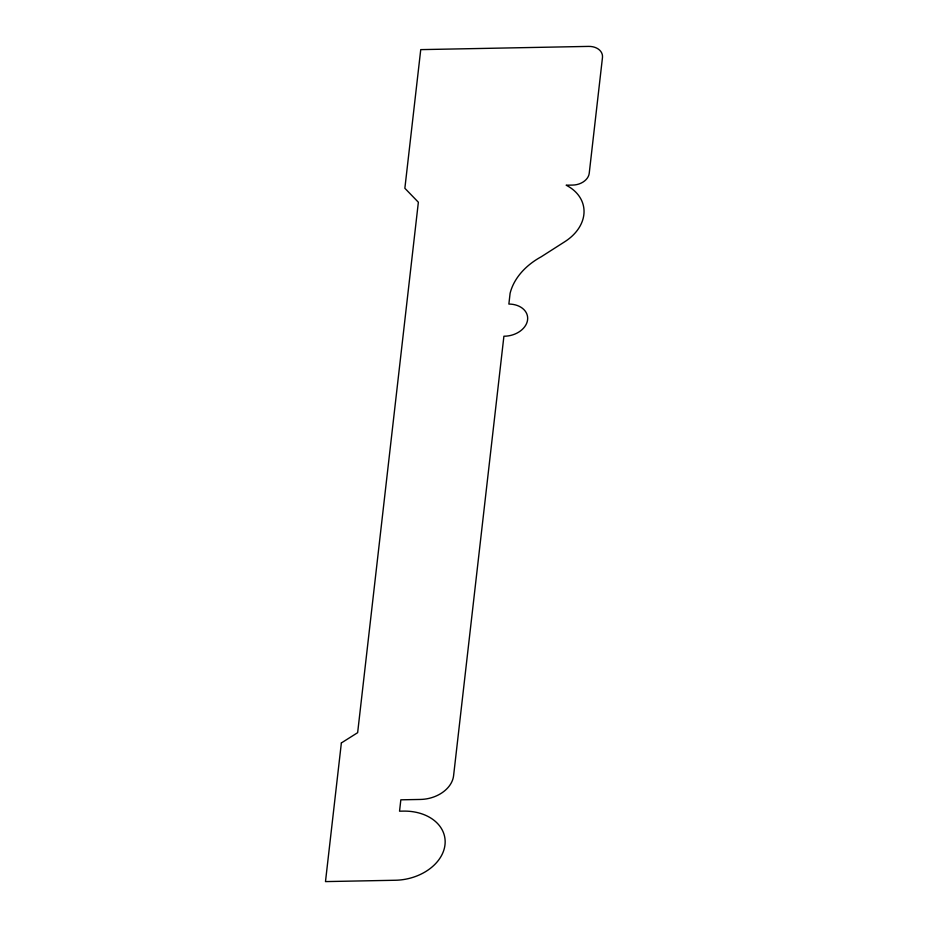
<?xml version="1.0" encoding="UTF-8"?>
<svg xmlns="http://www.w3.org/2000/svg" width="928" height="928" viewBox="0 0 928 928"><rect width="100%" height="100%" fill="white"/><g stroke="black" fill="none" stroke-linecap="round" stroke-linejoin="round"><path stroke-width="1.39" d="M341.365 742.945L325.484 881.6L395.398 880.254A46.168 34.092 -10.7 0 0 444.988 844.805A46.168 34.092 -10.7 0 0 403.309 811.118L399.539 811.188L400.838 799.82L420.43 799.449A30.868 22.794 -10.7 0 0 453.583 775.75L503.904 336.226A21.472 15.857 -10.7 0 0 527.533 320.218A21.472 15.857 -10.7 0 0 508.869 304.059L510.098 293.341A68.382 50.495 -10.7 0 1 541.21 256.789L564.781 241.721A47.711 35.241 -10.7 0 0 566.173 185.206L572.773 185.078A15.312 11.31 -10.7 0 0 589.222 173.327L602.469 57.571A15.312 11.31 -10.7 0 0 588.654 46.4L420.744 49.625L404.863 188.28L418.366 202.234L357.64 732.679L341.365 742.945"/></g></svg>
